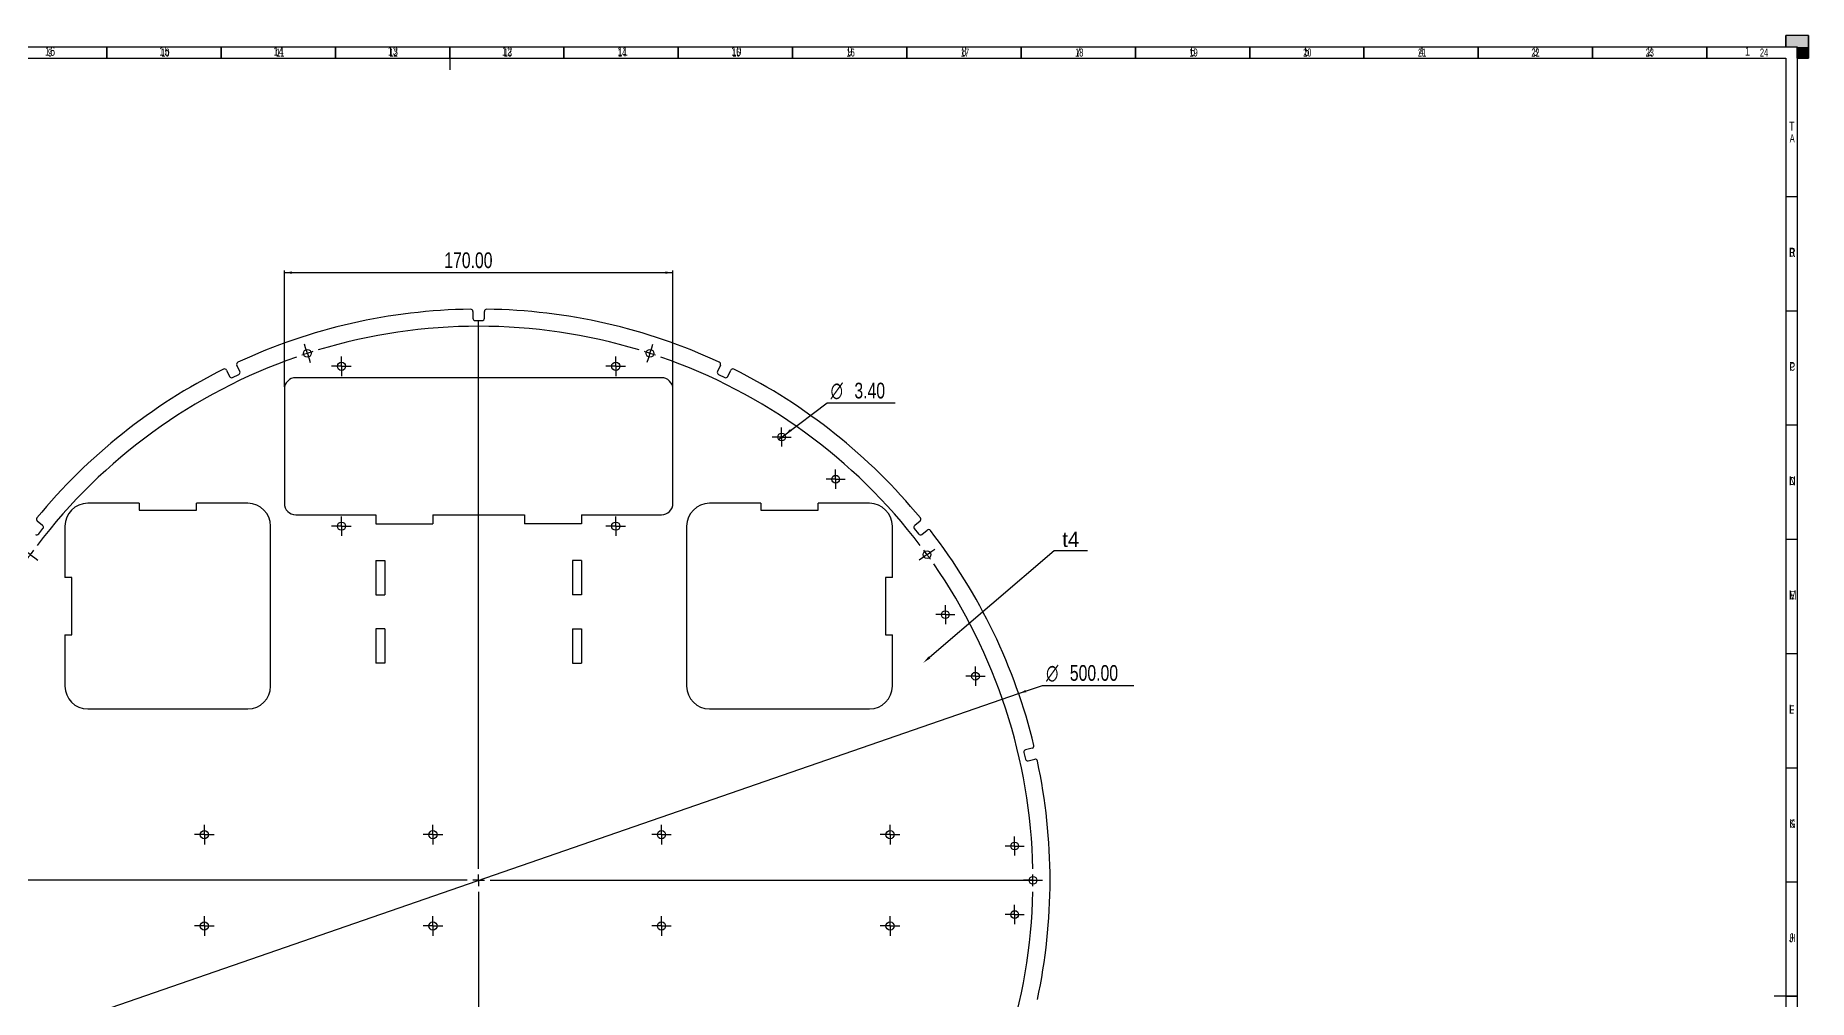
# Model space of a CAD drawing. Extents: x 0 to 1189, y 0 to 841.
# Drawn here: x 413 to 1189, y 419 to 841 of the extents above; entities that cross this region are included whole.
import ezdxf

# ---------------------------------------------------------------- set-up
doc = ezdxf.new("R2010")
doc.units = 0
doc.layers.get('0').update_dxf_attribs({"linetype": 'CONTINUOUS'})
for name, color, linetype in [('AM_5', 3, 'CONTINUOUS'), ('BORDER', 7, 'CONTINUOUS'), ('TRIM', 7, 'CONTINUOUS')]:
    doc.layers.add(name, color=color, linetype=linetype)
doc.styles.add('SLDTEXTSTYLE0', font='TXT', dxfattribs={"width": 0.605})
doc.styles.add('SLDTEXTSTYLE2', font='TXT', dxfattribs={"width": 0.75})
doc.dimstyles.get("Standard").update_dxf_attribs({"dimtxt": 2.5, "dimasz": 2.5, "dimexe": 1.25, "dimexo": 0.625, "dimtad": 1, "dimcen": 2.5, "dimazin": 3, "dimtfac": 1, "dimtmove": 0, "dimatfit": 3})

# ---------------------------------------------------------------- blocks, each defined once
blk = doc.blocks.new('*U41')
at = {"layer": 'TRIM', "linetype": 'CONTINUOUS'}
for p, q in [((1179, 836), (1179, 841)), ((1189, 841), (1189, 836)), ((1184, 831), (1184, 836)), ((1189, 836), (1189, 831))]:
    blk.add_line(p, q, dxfattribs=at)
at = {"layer": 'TRIM', "linetype": 'CONTINUOUS', "extrusion": (0, 0, -1)}
for points in [[(-1179, 841), (-1189, 836), (-1179, 836)], [(-1179, 841), (-1189, 841), (-1189, 836)], [(-1184, 836), (-1189, 831), (-1184, 831)], [(-1184, 836), (-1189, 836), (-1189, 831)]]:
    blk.add_solid(points, dxfattribs=at)
blk = doc.blocks.new('*U83')
at = {"layer": 'BORDER', "color": 7, "style": 'SLDTEXTSTYLE0', "width": 0.605}
blk.add_text('18', height=3.5, dxfattribs=at).set_placement((868.15, 831.77))
blk = doc.blocks.new('*U84')
at = {"layer": 'BORDER', "color": 7, "style": 'SLDTEXTSTYLE0', "width": 0.605}
blk.add_text('24', height=3.5, dxfattribs=at).set_placement((1167.73, 831.77))
blk = doc.blocks.new('*U85')
at = {"layer": 'BORDER', "color": 7, "style": 'SLDTEXTSTYLE0', "width": 0.605}
blk.add_text('23', height=3.5, dxfattribs=at).set_placement((1117.74, 831.77))
blk = doc.blocks.new('*U86')
at = {"layer": 'BORDER', "color": 7, "style": 'SLDTEXTSTYLE0', "width": 0.605}
blk.add_text('20', height=3.5, dxfattribs=at).set_placement((967.91, 831.77))
blk = doc.blocks.new('*U87')
at = {"layer": 'BORDER', "color": 7, "style": 'SLDTEXTSTYLE0', "width": 0.605}
blk.add_text('21', height=3.5, dxfattribs=at).set_placement((1018.15, 831.77))
blk = doc.blocks.new('*U88')
at = {"layer": 'BORDER', "color": 7, "style": 'SLDTEXTSTYLE0', "width": 0.605}
blk.add_text('22', height=3.5, dxfattribs=at).set_placement((1067.74, 831.77))
blk = doc.blocks.new('*U89')
at = {"layer": 'BORDER', "color": 7, "style": 'SLDTEXTSTYLE0', "width": 0.605}
blk.add_text('19', height=3.5, dxfattribs=at).set_placement((918.15, 831.77))
blk = doc.blocks.new('*U97')
at = {"layer": 'BORDER', "color": 7, "style": 'SLDTEXTSTYLE0', "width": 0.605}
blk.add_text('11', height=3.5, dxfattribs=at).set_placement((518.57, 831.74))
blk = doc.blocks.new('*U98')
at = {"layer": 'BORDER', "color": 7, "style": 'SLDTEXTSTYLE0', "width": 0.605}
blk.add_text('10', height=3.5, dxfattribs=at).set_placement((468.33, 831.74))
blk = doc.blocks.new('*U99')
at = {"layer": 'BORDER', "color": 7, "style": 'SLDTEXTSTYLE0', "width": 0.605}
blk.add_text('9', height=3.5, dxfattribs=at).set_placement((418.8, 831.74))
blk = doc.blocks.new('*U101')
at = {"layer": 'BORDER', "color": 7, "style": 'SLDTEXTSTYLE0', "width": 0.605}
blk.add_text('12', height=3.5, dxfattribs=at).set_placement((568.15, 831.74))
blk = doc.blocks.new('*U102')
at = {"layer": 'BORDER', "color": 7, "style": 'SLDTEXTSTYLE0', "width": 0.605}
blk.add_text('17', height=3.5, dxfattribs=at).set_placement((818.16, 831.77))
blk = doc.blocks.new('*U103')
at = {"layer": 'BORDER', "color": 7, "style": 'SLDTEXTSTYLE0', "width": 0.605}
blk.add_text('16', height=3.5, dxfattribs=at).set_placement((768.15, 831.77))
blk = doc.blocks.new('*U104')
at = {"layer": 'BORDER', "color": 7, "style": 'SLDTEXTSTYLE0', "width": 0.605}
blk.add_text('15', height=3.5, dxfattribs=at).set_placement((718.15, 831.77))
blk = doc.blocks.new('*U105')
at = {"layer": 'BORDER', "color": 7, "style": 'SLDTEXTSTYLE0', "width": 0.605}
blk.add_text('14', height=3.5, dxfattribs=at).set_placement((668.15, 831.77))
blk = doc.blocks.new('*U106')
at = {"layer": 'BORDER', "color": 7, "style": 'SLDTEXTSTYLE0', "width": 0.605}
blk.add_text('13', height=3.5, dxfattribs=at).set_placement((618.15, 831.74))
blk = doc.blocks.new('*U107')
at = {"layer": 'BORDER', "color": 7, "style": 'SLDTEXTSTYLE0', "width": 0.605}
blk.add_text('A', height=3.5, dxfattribs=at).set_placement((1180.78, 794.24))
blk = doc.blocks.new('*U108')
at = {"layer": 'BORDER', "color": 7, "style": 'SLDTEXTSTYLE0', "width": 0.605}
blk.add_text('F', height=3.5, dxfattribs=at).set_placement((1180.79, 544.24))
blk = doc.blocks.new('*U109')
at = {"layer": 'BORDER', "color": 7, "style": 'SLDTEXTSTYLE0', "width": 0.605}
blk.add_text('E', height=3.5, dxfattribs=at).set_placement((1180.82, 594.24))
blk = doc.blocks.new('*U110')
at = {"layer": 'BORDER', "color": 7, "style": 'SLDTEXTSTYLE0', "width": 0.605}
blk.add_text('D', height=3.5, dxfattribs=at).set_placement((1180.79, 644.24))
blk = doc.blocks.new('*U111')
at = {"layer": 'BORDER', "color": 7, "style": 'SLDTEXTSTYLE0', "width": 0.605}
blk.add_text('C', height=3.5, dxfattribs=at).set_placement((1180.78, 694.24))
blk = doc.blocks.new('*U112')
at = {"layer": 'BORDER', "color": 7, "style": 'SLDTEXTSTYLE0', "width": 0.605}
blk.add_text('B', height=3.5, dxfattribs=at).set_placement((1180.81, 744.24))
blk = doc.blocks.new('*U113')
at = {"layer": 'BORDER', "color": 7, "style": 'SLDTEXTSTYLE0', "width": 0.605}
blk.add_text('G', height=3.5, dxfattribs=at).set_placement((1180.76, 494.24))
blk = doc.blocks.new('*U114')
at = {"layer": 'BORDER', "color": 7, "style": 'SLDTEXTSTYLE0', "width": 0.605}
blk.add_text('H', height=3.5, dxfattribs=at).set_placement((1180.8, 444.24))
blk = doc.blocks.new('*U168')
at = {"color": 7, "style": 'SLDTEXTSTYLE2', "width": 0.75}
blk.add_text('J', height=3.97, dxfattribs=at).set_placement((1180.47, 444.09))
blk = doc.blocks.new('*U170')
at = {"color": 7, "style": 'SLDTEXTSTYLE2', "width": 0.75}
blk.add_text('K', height=3.97, dxfattribs=at).set_placement((1180.5, 494.09))
blk = doc.blocks.new('*U172')
at = {"color": 7, "style": 'SLDTEXTSTYLE2', "width": 0.75}
blk.add_text('L', height=3.97, dxfattribs=at).set_placement((1180.46, 544.09))
blk = doc.blocks.new('*U174')
at = {"color": 7, "style": 'SLDTEXTSTYLE2', "width": 0.75}
blk.add_text('M', height=3.97, dxfattribs=at).set_placement((1180.37, 594.09))
blk = doc.blocks.new('*U176')
at = {"color": 7, "style": 'SLDTEXTSTYLE2', "width": 0.75}
blk.add_text('N', height=3.97, dxfattribs=at).set_placement((1180.47, 644.09))
blk = doc.blocks.new('*U178')
at = {"color": 7, "style": 'SLDTEXTSTYLE2', "width": 0.75}
blk.add_text('P', height=3.97, dxfattribs=at).set_placement((1180.49, 694.09))
blk = doc.blocks.new('*U180')
at = {"color": 7, "style": 'SLDTEXTSTYLE2', "width": 0.75}
blk.add_text('R', height=3.97, dxfattribs=at).set_placement((1180.45, 744.09))
blk = doc.blocks.new('*U182')
at = {"color": 7, "style": 'SLDTEXTSTYLE2', "width": 0.75}
blk.add_text('T', height=3.97, dxfattribs=at).set_placement((1180.5, 799.34))
blk = doc.blocks.new('*U200')
at = {"color": 7, "style": 'SLDTEXTSTYLE2', "width": 0.75}
blk.add_text('16', height=3.969, dxfattribs=at).set_placement((417.44, 832.09))
blk = doc.blocks.new('*U202')
at = {"color": 7, "style": 'SLDTEXTSTYLE2', "width": 0.75}
blk.add_text('15', height=3.969, dxfattribs=at).set_placement((467.44, 832.09))
blk = doc.blocks.new('*U204')
at = {"color": 7, "style": 'SLDTEXTSTYLE2', "width": 0.75}
blk.add_text('14', height=3.969, dxfattribs=at).set_placement((517.44, 832.09))
blk = doc.blocks.new('*U206')
at = {"color": 7, "style": 'SLDTEXTSTYLE2', "width": 0.75}
blk.add_text('13', height=3.969, dxfattribs=at).set_placement((567.44, 832.09))
blk = doc.blocks.new('*U208')
at = {"color": 7, "style": 'SLDTEXTSTYLE2', "width": 0.75}
blk.add_text('12', height=3.969, dxfattribs=at).set_placement((617.44, 832.09))
blk = doc.blocks.new('*U210')
at = {"color": 7, "style": 'SLDTEXTSTYLE2', "width": 0.75}
blk.add_text('11', height=3.969, dxfattribs=at).set_placement((667.93, 832.09))
blk = doc.blocks.new('*U212')
at = {"color": 7, "style": 'SLDTEXTSTYLE2', "width": 0.75}
blk.add_text('10', height=3.969, dxfattribs=at).set_placement((717.68, 832.09))
blk = doc.blocks.new('*U214')
at = {"color": 7, "style": 'SLDTEXTSTYLE2', "width": 0.75}
blk.add_text('9', height=3.97, dxfattribs=at).set_placement((768.47, 832.09))
blk = doc.blocks.new('*U216')
at = {"color": 7, "style": 'SLDTEXTSTYLE2', "width": 0.75}
blk.add_text('8', height=3.97, dxfattribs=at).set_placement((818.47, 832.09))
blk = doc.blocks.new('*U218')
at = {"color": 7, "style": 'SLDTEXTSTYLE2', "width": 0.75}
blk.add_text('7', height=3.97, dxfattribs=at).set_placement((868.47, 832.09))
blk = doc.blocks.new('*U220')
at = {"color": 7, "style": 'SLDTEXTSTYLE2', "width": 0.75}
blk.add_text('6', height=3.97, dxfattribs=at).set_placement((918.47, 832.09))
blk = doc.blocks.new('*U222')
at = {"color": 7, "style": 'SLDTEXTSTYLE2', "width": 0.75}
blk.add_text('5', height=3.97, dxfattribs=at).set_placement((968.47, 832.09))
blk = doc.blocks.new('*U224')
at = {"color": 7, "style": 'SLDTEXTSTYLE2', "width": 0.75}
blk.add_text('4', height=3.97, dxfattribs=at).set_placement((1018.47, 832.09))
blk = doc.blocks.new('*U226')
at = {"color": 7, "style": 'SLDTEXTSTYLE2', "width": 0.75}
blk.add_text('3', height=3.97, dxfattribs=at).set_placement((1068.47, 832.09))
blk = doc.blocks.new('*U228')
at = {"color": 7, "style": 'SLDTEXTSTYLE2', "width": 0.75}
blk.add_text('2', height=3.97, dxfattribs=at).set_placement((1118.47, 832.09))
blk = doc.blocks.new('*U230')
at = {"color": 7, "style": 'SLDTEXTSTYLE2', "width": 0.75}
blk.add_text('1', height=3.97, dxfattribs=at).set_placement((1161.21, 832.09))
blk = doc.blocks.new('*U235')
at = {"layer": 'BORDER', "style": 'SLDTEXTSTYLE2', "width": 0.75}
blk.add_text('∅', height=6.88, dxfattribs=at).set_placement((855.43, 558.53))
blk = doc.blocks.new('*U236')
at = {"layer": 'BORDER', "style": 'SLDTEXTSTYLE2', "width": 0.75}
blk.add_text('500.00', height=6.879, dxfattribs=at).set_placement((865.82, 558.53))
blk = doc.blocks.new('_D')
at = {"layer": 'BORDER'}
for p, q in [((370.91, 389.47), (843.43, 552.94)), ((843.43, 552.94), (853.85, 556.54)), ((853.85, 556.54), (893.77, 556.54))]:
    blk.add_line(p, q, dxfattribs=at)
blk.add_solid([(843.43, 552.94), (846.72, 553.54), (846.39, 554.5)], dxfattribs=at)
for name in ['*U235', '*U236']:
    blk.add_blockref(name, (0, 0))
blk = doc.blocks.new('*U237')
at = {"layer": 'BORDER', "style": 'SLDTEXTSTYLE2', "width": 0.75}
blk.add_text('170.00', height=6.879, dxfattribs=at).set_placement((592.14, 739.17))
blk = doc.blocks.new('_D_1')
at = {"layer": 'BORDER'}
for p, q in [((522.17, 687.21), (522.17, 738.18)), ((522.17, 737.18), (692.17, 737.18)), ((692.17, 687.21), (692.17, 738.18))]:
    blk.add_line(p, q, dxfattribs=at)
for points in [[(522.17, 737.18), (525.47, 736.67), (525.47, 737.69)], [(692.17, 737.18), (688.87, 737.69), (688.87, 736.67)]]:
    blk.add_solid(points, dxfattribs=at)
blk.add_blockref('*U237', (0, 0))
blk = doc.blocks.new('*U238')
at = {"layer": 'BORDER', "style": 'SLDTEXTSTYLE2', "width": 0.75}
blk.add_text('∅', height=6.88, dxfattribs=at).set_placement((761.17, 682.13))
blk = doc.blocks.new('*U239')
at = {"layer": 'BORDER', "style": 'SLDTEXTSTYLE2', "width": 0.75}
blk.add_text('3.40', height=6.879, dxfattribs=at).set_placement((771.56, 682.13))
blk = doc.blocks.new('_D_2')
at = {"layer": 'BORDER'}
for p, q in [((741.08, 666.25), (759.58, 680.14)), ((759.58, 680.14), (789.34, 680.14)), ((738.36, 664.21), (741.08, 666.25))]:
    blk.add_line(p, q, dxfattribs=at)
blk.add_solid([(741.08, 666.25), (744.03, 667.83), (743.42, 668.64)], dxfattribs=at)
for name in ['*U238', '*U239']:
    blk.add_blockref(name, (0, 0))
blk = doc.blocks.new('SW_CENTERMARKSYMBOL_0')
at = {"layer": 'BORDER', "color": 0}
for p, q in [((196.19, 147.54), (196.19, 387.54)), ((120.48, 375.55), (119.95, 377.16)), ((121.25, 373.17), (120.48, 375.55)), ((121.25, 373.17), (122.02, 370.79)), ((271.12, 373.17), (270.35, 370.79)), ((271.12, 373.17), (271.9, 375.55)), ((271.9, 375.55), (272.42, 377.16)), ((122.02, 370.79), (122.55, 369.17)), ((270.35, 370.79), (269.83, 369.17)), ((-2.02, 286.55), (-3.4, 287.54)), ((394.4, 286.55), (395.77, 287.54)), ((0, 285.08), (-2.02, 286.55)), ((0, 285.08), (2.02, 283.61)), ((2.02, 283.61), (3.4, 282.61)), ((390.35, 283.61), (388.98, 282.61)), ((392.37, 285.08), (390.35, 283.61)), ((392.37, 285.08), (394.4, 286.55)), ((-48.81, 142.54), (-50.51, 142.54)), ((191.19, 142.54), (-48.81, 142.54)), ((-46.31, 142.54), (-48.81, 142.54)), ((-46.31, 142.54), (-43.81, 142.54)), ((-43.81, 142.54), (-42.11, 142.54)), ((196.19, 142.54), (193.69, 142.54)), ((196.19, 142.54), (196.19, 145.04)), ((196.19, 142.54), (196.19, 140.04)), ((196.19, 142.54), (198.69, 142.54)), ((201.19, 142.54), (441.19, 142.54)), ((436.19, 142.54), (434.49, 142.54)), ((438.69, 142.54), (436.19, 142.54)), ((438.69, 142.54), (441.19, 142.54)), ((441.19, 142.54), (442.89, 142.54)), ((196.19, 137.54), (196.19, -102.46)), ((0, 0), (-2.02, -1.47)), ((0, 0), (2.02, 1.47)), ((2.02, 1.47), (3.4, 2.47)), ((390.35, 1.47), (388.98, 2.47)), ((392.37, 0), (390.35, 1.47)), ((392.37, 0), (394.4, -1.47)), ((-2.02, -1.47), (-3.4, -2.47)), ((394.4, -1.47), (395.77, -2.47)), ((122.02, -85.72), (122.55, -84.1)), ((270.35, -85.72), (269.83, -84.1)), ((120.48, -90.47), (119.95, -92.09)), ((121.25, -88.09), (120.48, -90.47)), ((121.25, -88.09), (122.02, -85.72)), ((271.12, -88.09), (270.35, -85.72)), ((271.12, -88.09), (271.9, -90.47)), ((271.9, -90.47), (272.42, -92.09))]:
    blk.add_line(p, q, dxfattribs=at)
for start, end in [(73.18136, 106.81864), (108, 108.59068), (107.40932, 108), (72, 72.59068), (71.40932, 72), (109.18136, 142.81864), (37.18136, 70.81864), (143.40932, 144), (36, 36.59068), (145.18136, 178.81864), (144, 144.59068), (35.40932, 36), (1.18136, 34.81864), (179.40932, 180), (180, 180.59068), (0, 0.59068), (359.40932, 0), (181.18136, 214.81864), (325.18136, 358.81864), (215.40932, 216), (324, 324.59068), (216, 216.59068), (217.18136, 250.81864), (289.18136, 322.81864), (323.40932, 324), (251.40932, 252), (252, 252.59068), (253.18136, 286.81864), (287.40932, 288), (288, 288.59068)]:
    blk.add_arc((196.19, 142.54), 242.5, start, end, dxfattribs=at)
blk = doc.blocks.new('SW_CENTERMARKSYMBOL_1')
at = {"layer": 'BORDER', "color": 0}
for p, q in [((-2.5, 0), (-4.2, 0)), ((0, 0), (-2.5, 0)), ((0, 2.5), (0, 4.2)), ((0, 0), (0, 2.5)), ((0, 0), (0, -2.5)), ((0, 0), (2.5, 0)), ((2.5, 0), (4.2, 0)), ((0, -2.5), (0, -4.2))]:
    blk.add_line(p, q, dxfattribs=at)
blk = doc.blocks.new('SW_CENTERMARKSYMBOL_2')
at = {"layer": 'BORDER', "color": 0}
for p, q in [((-2.5, 0), (-4.2, 0)), ((0, 0), (-2.5, 0)), ((0, 2.5), (0, 4.2)), ((0, 0), (0, 2.5)), ((0, 0), (0, -2.5)), ((0, 0), (2.5, 0)), ((2.5, 0), (4.2, 0)), ((0, -2.5), (0, -4.2))]:
    blk.add_line(p, q, dxfattribs=at)
blk = doc.blocks.new('SW_CENTERMARKSYMBOL_3')
at = {"layer": 'BORDER', "color": 0}
for p, q in [((-2.5, 0), (-4.2, 0)), ((0, 0), (-2.5, 0)), ((0, 2.5), (0, 4.2)), ((0, 0), (0, 2.5)), ((0, 0), (0, -2.5)), ((0, 0), (2.5, 0)), ((2.5, 0), (4.2, 0)), ((0, -2.5), (0, -4.2))]:
    blk.add_line(p, q, dxfattribs=at)
blk = doc.blocks.new('SW_CENTERMARKSYMBOL_7')
at = {"layer": 'BORDER', "color": 0}
for p, q in [((-2.5, 0), (-4.2, 0)), ((0, 0), (-2.5, 0)), ((0, 2.5), (0, 4.2)), ((0, 0), (0, 2.5)), ((0, 0), (0, -2.5)), ((0, 0), (2.5, 0)), ((2.5, 0), (4.2, 0)), ((0, -2.5), (0, -4.2))]:
    blk.add_line(p, q, dxfattribs=at)
blk = doc.blocks.new('SW_CENTERMARKSYMBOL_8')
at = {"layer": 'BORDER', "color": 0}
for p, q in [((-2.5, 0), (-4.2, 0)), ((0, 0), (-2.5, 0)), ((0, 2.5), (0, 4.2)), ((0, 0), (0, 2.5)), ((0, 0), (0, -2.5)), ((0, 0), (2.5, 0)), ((2.5, 0), (4.2, 0)), ((0, -2.5), (0, -4.2))]:
    blk.add_line(p, q, dxfattribs=at)
blk = doc.blocks.new('SW_CENTERMARKSYMBOL_9')
at = {"layer": 'BORDER', "color": 0}
for p, q in [((-2.5, 0), (-4.2, 0)), ((0, 0), (-2.5, 0)), ((0, 2.5), (0, 4.2)), ((0, 0), (0, 2.5)), ((0, 0), (0, -2.5)), ((0, 0), (2.5, 0)), ((2.5, 0), (4.2, 0)), ((0, -2.5), (0, -4.2))]:
    blk.add_line(p, q, dxfattribs=at)
blk = doc.blocks.new('SW_CENTERMARKSYMBOL_12')
at = {"layer": 'BORDER', "color": 0}
for p, q in [((-2.5, 0), (-4.3, 0)), ((0, 0), (-2.5, 0)), ((0, 2.5), (0, 4.3)), ((0, 0), (0, 2.5)), ((0, 0), (0, -2.5)), ((0, 0), (2.5, 0)), ((2.5, 0), (4.3, 0)), ((0, -2.5), (0, -4.3))]:
    blk.add_line(p, q, dxfattribs=at)
blk = doc.blocks.new('SW_CENTERMARKSYMBOL_13')
at = {"layer": 'BORDER', "color": 0}
for p, q in [((-2.5, 0), (-4.3, 0)), ((0, 0), (-2.5, 0)), ((0, 2.5), (0, 4.3)), ((0, 0), (0, 2.5)), ((0, 0), (0, -2.5)), ((0, 0), (2.5, 0)), ((2.5, 0), (4.3, 0)), ((0, -2.5), (0, -4.3))]:
    blk.add_line(p, q, dxfattribs=at)
blk = doc.blocks.new('SW_CENTERMARKSYMBOL_14')
at = {"layer": 'BORDER', "color": 0}
for p, q in [((-2.5, 0), (-4.3, 0)), ((0, 0), (-2.5, 0)), ((0, 2.5), (0, 4.3)), ((0, 0), (0, 2.5)), ((0, 0), (0, -2.5)), ((0, 0), (2.5, 0)), ((2.5, 0), (4.3, 0)), ((0, -2.5), (0, -4.3))]:
    blk.add_line(p, q, dxfattribs=at)
blk = doc.blocks.new('SW_CENTERMARKSYMBOL_15')
at = {"layer": 'BORDER', "color": 0}
for p, q in [((-2.5, 0), (-4.3, 0)), ((0, 0), (-2.5, 0)), ((0, 2.5), (0, 4.3)), ((0, 0), (0, 2.5)), ((0, 0), (0, -2.5)), ((0, 0), (2.5, 0)), ((2.5, 0), (4.3, 0)), ((0, -2.5), (0, -4.3))]:
    blk.add_line(p, q, dxfattribs=at)
blk = doc.blocks.new('SW_CENTERMARKSYMBOL_17')
at = {"layer": 'BORDER', "color": 0}
for p, q in [((-2.5, 0), (-4.3, 0)), ((0, 0), (-2.5, 0)), ((0, 2.5), (0, 4.3)), ((0, 0), (0, 2.5)), ((0, 0), (0, -2.5)), ((0, 0), (2.5, 0)), ((2.5, 0), (4.3, 0)), ((0, -2.5), (0, -4.3))]:
    blk.add_line(p, q, dxfattribs=at)
blk = doc.blocks.new('SW_CENTERMARKSYMBOL_18')
at = {"layer": 'BORDER', "color": 0}
for p, q in [((-2.5, 0), (-4.3, 0)), ((0, 0), (-2.5, 0)), ((0, 2.5), (0, 4.3)), ((0, 0), (0, 2.5)), ((0, 0), (0, -2.5)), ((0, 0), (2.5, 0)), ((2.5, 0), (4.3, 0)), ((0, -2.5), (0, -4.3))]:
    blk.add_line(p, q, dxfattribs=at)
blk = doc.blocks.new('SW_CENTERMARKSYMBOL_19')
at = {"layer": 'BORDER', "color": 0}
for p, q in [((-2.5, 0), (-4.3, 0)), ((0, 0), (-2.5, 0)), ((0, 2.5), (0, 4.3)), ((0, 0), (0, 2.5)), ((0, 0), (0, -2.5)), ((0, 0), (2.5, 0)), ((2.5, 0), (4.3, 0)), ((0, -2.5), (0, -4.3))]:
    blk.add_line(p, q, dxfattribs=at)
blk = doc.blocks.new('SW_CENTERMARKSYMBOL_20')
at = {"layer": 'BORDER', "color": 0}
for p, q in [((-2.5, 0), (-4.3, 0)), ((0, 0), (-2.5, 0)), ((0, 2.5), (0, 4.3)), ((0, 0), (0, 2.5)), ((0, 0), (0, -2.5)), ((0, 0), (2.5, 0)), ((2.5, 0), (4.3, 0)), ((0, -2.5), (0, -4.3))]:
    blk.add_line(p, q, dxfattribs=at)
blk = doc.blocks.new('SW_CENTERMARKSYMBOL_22')
at = {"layer": 'BORDER', "color": 0}
for p, q in [((-2.5, 0), (-4.3, 0)), ((0, 0), (-2.5, 0)), ((0, 2.5), (0, 4.3)), ((0, 0), (0, 2.5)), ((0, 0), (0, -2.5)), ((0, 0), (2.5, 0)), ((2.5, 0), (4.3, 0)), ((0, -2.5), (0, -4.3))]:
    blk.add_line(p, q, dxfattribs=at)
blk = doc.blocks.new('SW_CENTERMARKSYMBOL_23')
at = {"layer": 'BORDER', "color": 0}
for p, q in [((-2.5, 0), (-4.3, 0)), ((0, 0), (-2.5, 0)), ((0, 2.5), (0, 4.3)), ((0, 0), (0, 2.5)), ((0, 0), (0, -2.5)), ((0, 0), (2.5, 0)), ((2.5, 0), (4.3, 0)), ((0, -2.5), (0, -4.3))]:
    blk.add_line(p, q, dxfattribs=at)
blk = doc.blocks.new('SW_CENTERMARKSYMBOL_24')
at = {"layer": 'BORDER', "color": 0}
for p, q in [((-2.5, 0), (-4.3, 0)), ((0, 0), (-2.5, 0)), ((0, 2.5), (0, 4.3)), ((0, 0), (0, 2.5)), ((0, 0), (0, -2.5)), ((0, 0), (2.5, 0)), ((2.5, 0), (4.3, 0)), ((0, -2.5), (0, -4.3))]:
    blk.add_line(p, q, dxfattribs=at)
blk = doc.blocks.new('SW_CENTERMARKSYMBOL_28')
at = {"layer": 'BORDER', "color": 0}
for p, q in [((-2.5, 0), (-4.3, 0)), ((0, 0), (-2.5, 0)), ((0, 2.5), (0, 4.3)), ((0, 0), (0, 2.5)), ((0, 0), (0, -2.5)), ((0, 0), (2.5, 0)), ((2.5, 0), (4.3, 0)), ((0, -2.5), (0, -4.3))]:
    blk.add_line(p, q, dxfattribs=at)
blk = doc.blocks.new('*U240')
at = {"layer": 'AM_5', "color": 2}
blk.add_text('t4', height=6.65, dxfattribs=at).set_placement((862.5, 617.11))
blk = doc.blocks.new('*S38')
at = {"layer": 'AM_5'}
for p, q in [((859, 615.36), (804.4, 568.74)), ((873.59, 615.36), (859, 615.36))]:
    blk.add_line(p, q, dxfattribs=at)
at = {"layer": 'AM_5', "linetype": 'CONTINUOUS'}
blk.add_trace([(804.02, 569.19), (804.78, 568.3), (801.74, 566.47)], dxfattribs=at)
blk.add_blockref('*U240', (0, 0))

msp = doc.modelspace()

# ---------------------------------------------------------------- linework, layer by layer
at = {"color": 7, "linetype": 'CONTINUOUS'}
for p, q in [((5, 836), (1184, 836)), ((10, 831), (1179, 831)), ((444.5, 831), (444.5, 836)), ((494.5, 831), (494.5, 836)), ((544.5, 831), (544.5, 836)), ((594.5, 836.001), (594.5, 825.999)), ((594.5, 831), (594.5, 836)), ((644.5, 831), (644.5, 836)), ((694.5, 831), (694.5, 836)), ((744.5, 831), (744.5, 836)), ((794.5, 831), (794.5, 836)), ((844.5, 831), (844.5, 836)), ((894.5, 831), (894.5, 836)), ((944.5, 831), (944.5, 836)), ((994.5, 831), (994.5, 836)), ((1044.5, 831), (1044.5, 836)), ((1094.5, 831), (1094.5, 836)), ((1144.5, 831), (1144.5, 836)), ((1179, 831), (1179, 10)), ((1184, 836), (1184, 5)), ((1179, 770.5), (1184, 770.5)), ((604.671, 720.181), (604.671, 717.206)), ((605.671, 716.206), (608.671, 716.206)), ((609.671, 717.206), (609.671, 720.181)), ((1179, 720.5), (1184, 720.5)), ((496.893, 694.44), (498.184, 691.759)), ((499.518, 691.292), (502.221, 692.594)), ((502.688, 693.929), (501.398, 696.609)), ((687.171, 691.206), (527.171, 691.206)), ((712.945, 696.609), (711.654, 693.929)), ((712.122, 692.594), (714.824, 691.292)), ((716.159, 691.759), (717.45, 694.44)), ((522.171, 686.206), (522.171, 636.206)), ((692.171, 636.206), (692.171, 686.206)), ((1179, 670.5), (1184, 670.5)), ((458.671, 636.206), (436.171, 636.206)), ((458.671, 636.206), (458.671, 633.206)), ((506.171, 636.206), (483.671, 636.206)), ((483.671, 633.206), (483.671, 636.206)), ((730.671, 636.206), (708.171, 636.206)), ((730.671, 636.206), (730.671, 633.206)), ((778.171, 636.206), (755.671, 636.206)), ((755.671, 633.206), (755.671, 636.206)), ((416.4, 626.539), (414.073, 628.394)), ((458.671, 633.206), (483.671, 633.206)), ((527.171, 631.206), (562.171, 631.206)), ((562.171, 631.206), (562.171, 627.206)), ((587.171, 631.206), (587.171, 627.206)), ((587.171, 631.206), (627.171, 631.206)), ((627.171, 631.206), (627.171, 627.206)), ((652.171, 631.206), (652.171, 627.206)), ((652.171, 631.206), (687.171, 631.206)), ((730.671, 633.206), (755.671, 633.206)), ((800.27, 628.394), (797.943, 626.539)), ((414.688, 622.788), (416.558, 625.133)), ((426.171, 626.206), (426.171, 603.706)), ((516.171, 556.206), (516.171, 626.206)), ((562.171, 627.206), (587.171, 627.206)), ((652.171, 627.206), (627.171, 627.206)), ((698.171, 626.206), (698.171, 556.206)), ((788.171, 603.706), (788.171, 626.206)), ((797.785, 625.133), (799.655, 622.788)), ((801.061, 622.63), (803.387, 624.485)), ((1179, 620.5), (1184, 620.5)), ((562.171, 611.206), (566.171, 611.206)), ((562.171, 611.206), (562.171, 596.206)), ((566.171, 611.206), (566.171, 596.206)), ((648.171, 611.206), (648.171, 596.206)), ((652.171, 611.206), (648.171, 611.206)), ((652.171, 611.206), (652.171, 596.206)), ((429.171, 603.706), (426.171, 603.706)), ((429.171, 578.706), (429.171, 603.706)), ((785.171, 603.706), (785.171, 578.706)), ((788.171, 603.706), (785.171, 603.706)), ((562.171, 596.206), (566.171, 596.206)), ((652.171, 596.206), (648.171, 596.206)), ((426.171, 578.706), (429.171, 578.706)), ((426.171, 578.706), (426.171, 556.206)), ((562.171, 581.206), (562.171, 566.206)), ((566.171, 581.206), (562.171, 581.206)), ((566.171, 581.206), (566.171, 566.206)), ((648.171, 581.206), (648.171, 566.206)), ((648.171, 581.206), (652.171, 581.206)), ((652.171, 581.206), (652.171, 566.206)), ((785.171, 578.706), (788.171, 578.706)), ((788.171, 556.206), (788.171, 578.706)), ((1179, 570.5), (1184, 570.5)), ((566.171, 566.206), (562.171, 566.206)), ((648.171, 566.206), (652.171, 566.206)), ((436.171, 546.206), (506.171, 546.206)), ((708.171, 546.206), (778.171, 546.206)), ((849.348, 529.045), (846.447, 528.383)), ((845.695, 527.186), (846.363, 524.261)), ((847.56, 523.508), (850.461, 524.171)), ((1179, 520.5), (1184, 520.5)), ((1179, 470.5), (1184, 470.5)), ((1184.001, 420.5), (1173.999, 420.5)), ((1179, 420.5), (1184, 420.5))]:
    msp.add_line(p, q, dxfattribs=at)
for centre, radius in [((532.235, 701.837), 1.7), ((682.108, 701.837), 1.7), ((547.171, 696.206), 1.8), ((667.171, 696.206), 1.8), ((739.724, 665.229), 1.7), ((763.364, 646.759), 1.7), ((547.171, 626.206), 1.8), ((667.171, 626.206), 1.8), ((803.358, 613.744), 1.7), ((811.363, 587.486), 1.7), ((824.514, 560.522), 1.7), ((487.171, 491.206), 1.8), ((587.171, 491.206), 1.8), ((687.171, 491.206), 1.8), ((787.171, 491.206), 1.8), ((841.671, 486.206), 1.7), ((849.671, 471.206), 1.7), ((841.671, 456.206), 1.7), ((487.171, 451.206), 1.8), ((587.171, 451.206), 1.8), ((687.171, 451.206), 1.8), ((787.171, 451.206), 1.8)]:
    msp.add_circle(centre, radius, dxfattribs=at)
for centre, radius, start, end in [((607.171, 471.206), 250, 90.805389, 114.908897), ((603.671, 720.181), 1, 0, 90.805389), ((605.671, 717.206), 1, 180, 270), ((608.671, 717.206), 1, 270, 0), ((610.671, 720.181), 1, 89.194611, 180), ((607.171, 471.206), 250, 65.091103, 89.194611), ((607.171, 471.206), 250, 116.519675, 140.623183), ((495.992, 694.006), 1, 25.714286, 116.519675), ((499.085, 692.193), 1, 205.714286, 295.714286), ((502.298, 697.043), 1, 114.908897, 205.714286), ((501.788, 693.495), 1, 295.714286, 25.714286), ((527.171, 686.206), 5, 90, 180), ((687.171, 686.206), 5, 0, 90), ((712.555, 693.495), 1, 154.285714, 244.285714), ((712.044, 697.043), 1, 334.285714, 65.091103), ((715.258, 692.193), 1, 244.285714, 334.285714), ((718.351, 694.006), 1, 63.480325, 154.285714), ((607.171, 471.206), 250, 39.376817, 63.480325), ((436.171, 626.206), 10, 90, 180), ((506.171, 626.206), 10, 0, 90), ((527.171, 636.206), 5, 180, 270), ((687.171, 636.206), 5, 270, 0), ((708.171, 626.206), 10, 90, 180), ((778.171, 626.206), 10, 0, 90), ((414.697, 629.176), 1, 140.623183, 231.428571), ((799.646, 629.176), 1, 308.571429, 39.376817), ((413.906, 623.411), 1, 231.428571, 321.428571), ((415.776, 625.757), 1, 321.428571, 51.428571), ((798.567, 625.757), 1, 128.571429, 218.571429), ((800.437, 623.411), 1, 218.571429, 308.571429), ((804.01, 623.703), 1, 37.76604, 128.571429), ((607.171, 471.206), 250, 13.662532, 37.76604), ((436.171, 556.206), 10, 180, 270), ((506.171, 556.206), 10, 270, 0), ((708.171, 556.206), 10, 180, 270), ((778.171, 556.206), 10, 270, 0), ((846.67, 527.408), 1, 102.857143, 192.857143), ((849.126, 530.02), 1, 282.857143, 13.662532), ((847.338, 524.483), 1, 192.857143, 282.857143), ((850.683, 523.196), 1, 12.051754, 102.857143), ((607.171, 471.206), 250, 347.948246, 12.051754)]:
    msp.add_arc(centre, radius, start, end, dxfattribs=at)
at = {"layer": 'BORDER'}
for p, q in [((15, 836), (1184, 836)), ((20, 831), (1179, 831)), ((444.5, 836), (444.5, 831)), ((494.5, 836), (494.5, 831)), ((544.5, 836), (544.5, 831)), ((594.5, 836), (594.5, 826)), ((644.5, 836), (644.5, 831)), ((694.5, 836), (694.5, 831)), ((744.5, 836), (744.5, 831)), ((794.5, 836), (794.5, 831)), ((844.5, 836), (844.5, 831)), ((894.5, 836), (894.5, 831)), ((944.5, 836), (944.5, 831)), ((994.5, 836), (994.5, 831)), ((1044.5, 836), (1044.5, 831)), ((1094.5, 836), (1094.5, 831)), ((1144.5, 836), (1144.5, 831)), ((1179, 831), (1179, 10)), ((1184, 836), (1184, 5)), ((1179, 770.5), (1184, 770.5)), ((1179, 720.5), (1184, 720.5)), ((1179, 670.5), (1184, 670.5)), ((1179, 620.5), (1184, 620.5)), ((1179, 570.5), (1184, 570.5)), ((1179, 520.5), (1184, 520.5)), ((1179, 470.5), (1184, 470.5)), ((1184, 420.5), (1174, 420.5))]:
    msp.add_line(p, q, dxfattribs=at)
at = {"layer": 'TRIM'}
for p, q in [((1179, 841), (1179, 836)), ((1189, 841), (1179, 841)), ((1189, 831), (1189, 841)), ((1179, 836), (1184, 836)), ((1184, 836), (1184, 831)), ((1184, 831), (1189, 831))]:
    msp.add_line(p, q, dxfattribs=at)

# ---------------------------------------------------------------- block references
for name in ['*U200', '*U99', '*U202', '*U98', '*U204', '*U97', '*U206', '*U101', '*U208', '*U106', '*U210', '*U105', '*U212', '*U104', '*U103', '*U214', '*U102', '*U216', '*U83', '*U218', '*U89', '*U220', '*U86', '*U222', '*U87', '*U224', '*U88', '*U226', '*U85', '*U228', '*U230', '*U84', '*U182', '*U107', '*U180', '*U112', '*U178', '*U111', '*U176', '*U110', '*U174', '*U109', '*U172', '*U108', '*U170', '*U113', '*U168', '*U114']:
    msp.add_blockref(name, (0, 0))
at = {"layer": 'AM_5'}
msp.add_blockref('*S38', (0, 0), dxfattribs=at)
at = {"layer": 'BORDER'}
for name, p in [('SW_CENTERMARKSYMBOL_0', (410.985, 328.668)), ('SW_CENTERMARKSYMBOL_24', (547.171, 696.206)), ('SW_CENTERMARKSYMBOL_23', (667.171, 696.206)), ('SW_CENTERMARKSYMBOL_7', (739.724, 665.229)), ('SW_CENTERMARKSYMBOL_2', (763.364, 646.759)), ('SW_CENTERMARKSYMBOL_22', (547.171, 626.206)), ('SW_CENTERMARKSYMBOL_28', (667.171, 626.206)), ('SW_CENTERMARKSYMBOL_9', (811.363, 587.486)), ('SW_CENTERMARKSYMBOL_8', (824.514, 560.522)), ('SW_CENTERMARKSYMBOL_15', (487.171, 491.206)), ('SW_CENTERMARKSYMBOL_13', (587.171, 491.206)), ('SW_CENTERMARKSYMBOL_19', (687.171, 491.206)), ('SW_CENTERMARKSYMBOL_17', (787.171, 491.206)), ('SW_CENTERMARKSYMBOL_1', (841.671, 486.206)), ('SW_CENTERMARKSYMBOL_3', (841.671, 456.206)), ('SW_CENTERMARKSYMBOL_14', (487.171, 451.206)), ('SW_CENTERMARKSYMBOL_20', (587.171, 451.206)), ('SW_CENTERMARKSYMBOL_18', (687.171, 451.206)), ('SW_CENTERMARKSYMBOL_12', (787.171, 451.206))]:
    msp.add_blockref(name, p, dxfattribs=at)
at = {"layer": 'TRIM', "linetype": 'CONTINUOUS'}
msp.add_blockref('*U41', (0, 0), dxfattribs=at)

# ---------------------------------------------------------------- dimensions: what is measured, and where the dimension line sits
at = {"layer": 'BORDER'}
dim = msp.add_linear_dim(base=(692.171, 737.181), p1=(522.171, 686.206), p2=(692.171, 686.206), dimstyle='Standard', dxfattribs=at)
dim.commit()
dim.dimension.update_dxf_attribs({"geometry": '_D_1', "text_midpoint": (606.113, 737.181), "dimtype": 128})
for p1, p2, picture, middle in [((738.365, 664.208), (741.083, 666.25), '_D_2', (775.255, 685.743)), ((370.91, 389.471), (843.433, 552.94), '_D', (874.6, 562.142))]:
    dim = msp.add_diameter_dim_2p(p1=p1, p2=p2, dimstyle='Standard', dxfattribs=at)
    dim.commit()
    dim.dimension.update_dxf_attribs({"geometry": picture, "text_midpoint": middle, "dimtype": 131})

doc.saveas('drawing.dxf')
